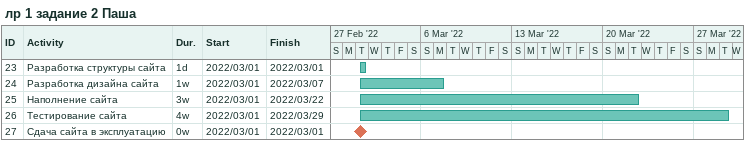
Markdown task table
лр 1 задание 2 Паша

| ID | Level | Task | Duration | Start | Finish |
|---|---|---|---|---|---|
| 23 | 1 | Разработка структуры сайта | 1d | 2022-03-01 | 2022-03-01 |
| 24 | 1 | Разработка дизайна сайта | 1w | 2022-03-01 | 2022-03-07 |
| 25 | 1 | Наполнение сайта | 3w | 2022-03-01 | 2022-03-22 |
| 26 | 1 | Тестирование сайта | 4w | 2022-03-01 | 2022-03-29 |
| 27 | 1 | Сдача сайта в эксплуатацию | 0w | 2022-03-01 | 2022-03-01 |
